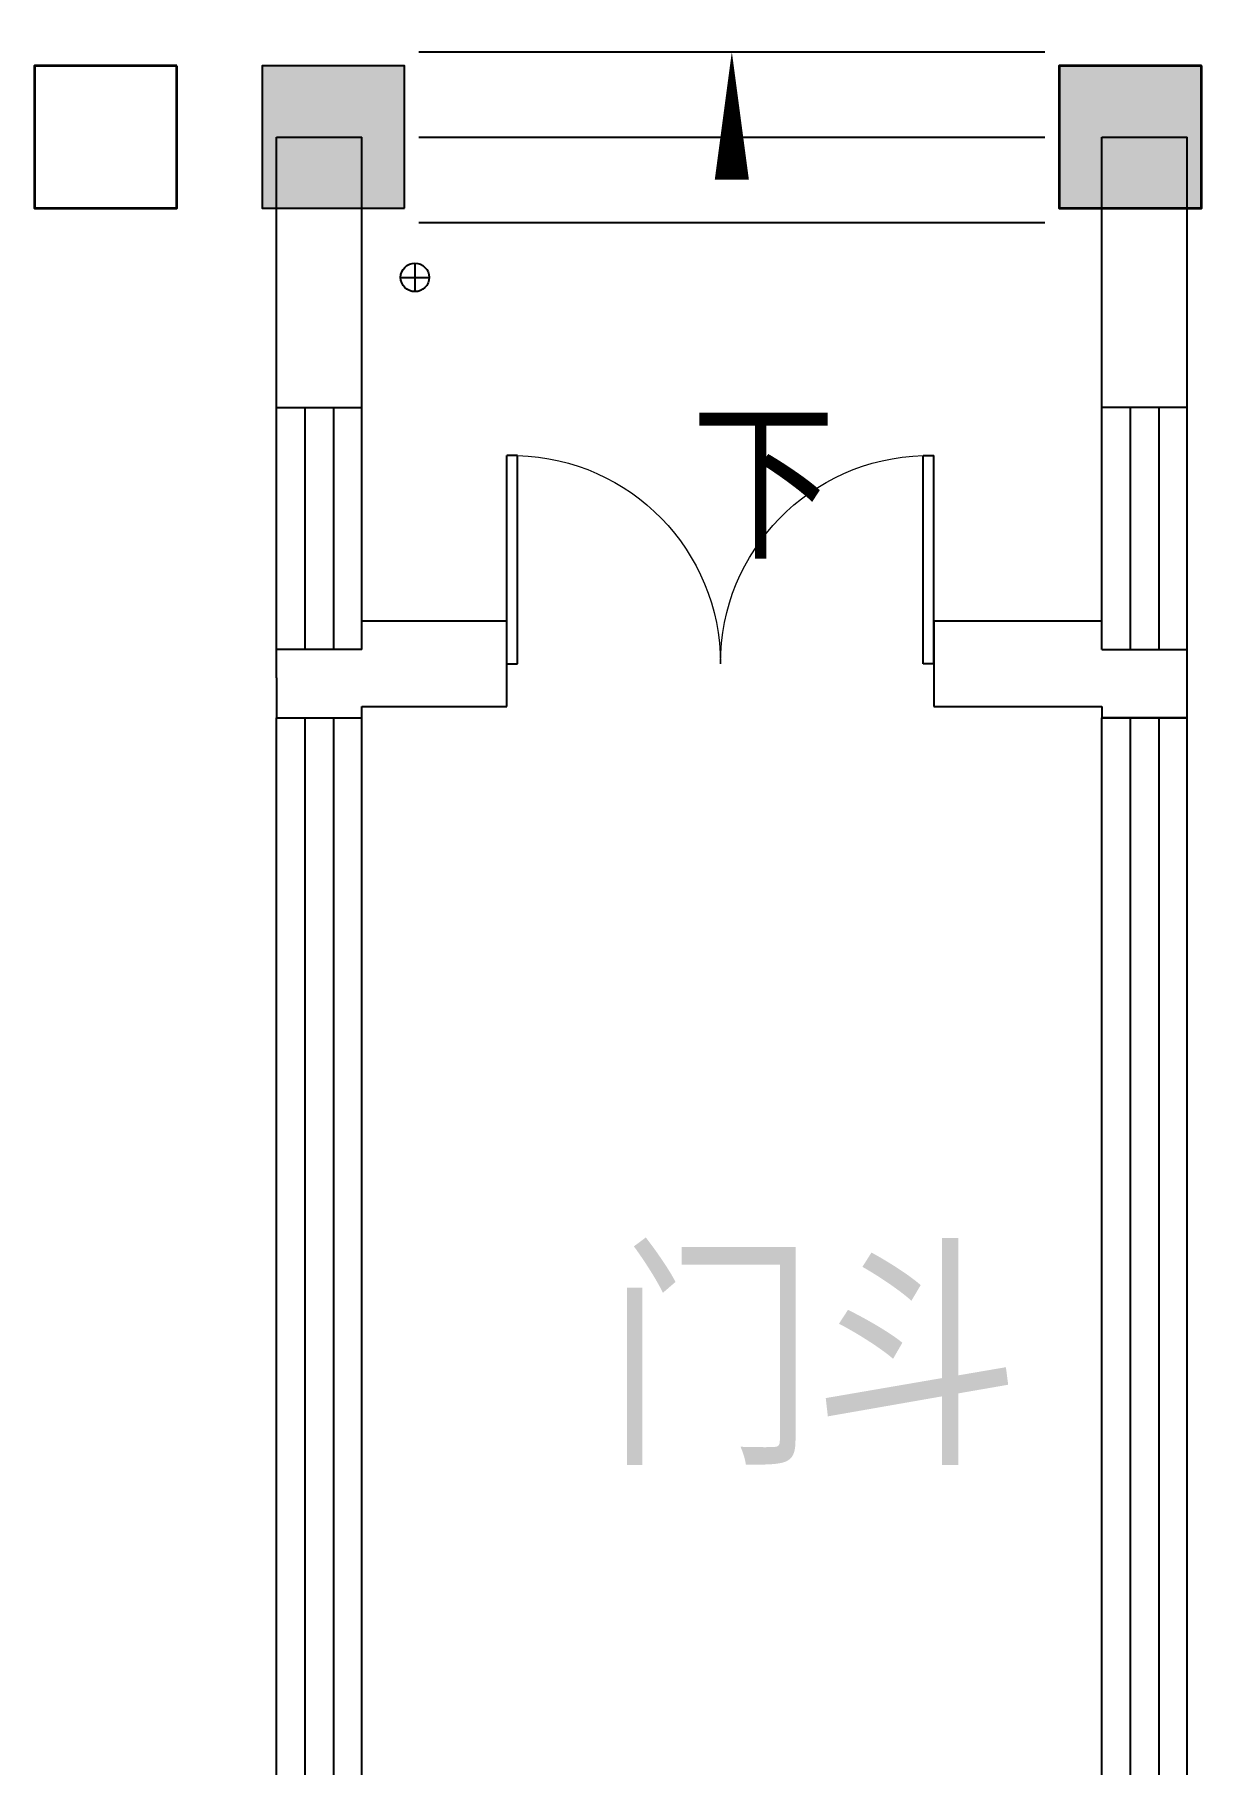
# Model space of a CAD drawing. Extents: x 0 to 302064749, y -59725395 to 1524223.
# Drawn here: x 2064280 to 2068380, y 1473657 to 1479734 of the extents above; entities that cross this region are included whole.
import ezdxf

# ---------------------------------------------------------------- set-up
doc = ezdxf.new("R2010")
doc.units = 0
doc.header["$LTSCALE"] = 1000
for name, color, linetype in [('0-底图', 7, 'Continuous'), ('COLU', 7, 'Continuous'), ('COLU_HATCH', 251, 'Continuous'), ('DIM_SYMB', 3, 'Continuous'), ('PUB_TEXT', 7, 'Continuous'), ('STAIR', 2, 'Continuous'), ('TEXT', 7, 'Continuous'), ('WALL', 2, 'Continuous'), ('WINDOW', 4, 'Continuous'), ('排水', 153, 'Continuous')]:
    doc.layers.add(name, color=color, linetype=linetype)
doc.layers.add('砼柱', color=2, linetype='Continuous', lineweight=35)
doc.styles.add('_TCH_DIM', font='SIMPLEX', dxfattribs={"width": 0.8, "height": 5, "bigfont": 'HZTXT'})
doc.styles.get("Standard").update_dxf_attribs({"font": 'geniso.shx', "bigfont": 'hztxt.shx'})

# ---------------------------------------------------------------- blocks, each defined once
blk = doc.blocks.new('ng')
at = {"layer": '排水'}
for p, q in [((346041.3410677187, 781407.8100623027), (346041.3410677187, 781307.8100623027)), ((345991.3410677187, 781357.8100623027), (346091.3410677187, 781357.8100623027))]:
    blk.add_line(p, q, dxfattribs=at)
blk.add_circle((346041.3410677187, 781357.8100623027), 50, dxfattribs=at)
blk = doc.blocks.new('1111')
at = {"layer": 'COLU_HATCH'}
h = blk.add_hatch(color=256, dxfattribs=at)
h.dxf.hatch_style = 1
h.paths.add_polyline_path([(1103542.014512679, 1088541.050040971), (1103542.014512679, 1089041.050040971), (1103042.014512679, 1089041.050040971), (1103042.014512679, 1088541.050040971)])
h = blk.add_hatch(color=256, dxfattribs=at)
h.dxf.hatch_style = 1
h.paths.add_polyline_path([(1106342.014512679, 1088541.050040971), (1106342.014512679, 1089041.050040971), (1105842.014512679, 1089041.050040971), (1105842.014512679, 1088541.050040971)])
at = {"layer": 'COLU'}
for points in [[(1103542.014512679, 1088541.050040971), (1103542.014512679, 1089041.050040971), (1103042.014512679, 1089041.050040971), (1103042.014512679, 1088541.050040971)], [(1106342.014512679, 1088541.050040971), (1106342.014512679, 1089041.050040971), (1105842.014512679, 1089041.050040971), (1105842.014512679, 1088541.050040971)]]:
    blk.add_lwpolyline(points, close=True, dxfattribs=at)
blk = doc.blocks.new('rtyu')
at = {"layer": '砼柱', "lineweight": 35}
for points in [[(2824858.240208894, 704689.8194152382), (2824358.240208894, 704689.8194152382), (2824358.240208894, 704189.8194152382), (2824858.240208894, 704189.8194152382)], [(2824858.253713355, 704689.8137656173), (2824358.253713355, 704689.8137656173), (2824358.253713355, 704189.8137656173), (2824858.253713355, 704189.8137656173)], [(2828458.240208894, 704689.8194152382), (2827958.240208894, 704689.8194152382), (2827958.240208894, 704189.8194152382), (2828458.240208894, 704189.8194152382)], [(2828458.253713355, 704689.8137656173), (2827958.253713355, 704689.8137656173), (2827958.253713355, 704189.8137656173), (2828458.253713355, 704189.8137656173)]]:
    blk.add_lwpolyline(points, close=True, dxfattribs=at)
blk = doc.blocks.new('A$C6D717843')
at = {"layer": 'TEXT'}
blk.add_blockref('rtyu', (-2821208.240216501, -641939.8145052865), dxfattribs=at)
blk = doc.blocks.new('$DorLib2D$00000002')
for p, q in [((-0.5, 2.842170943040401e-14), (-0.5, 0.4875000000000114)), ((-0.4749999999999943, 0.4875000000000114), (-0.5, 0.4875000000000114)), ((-0.4749999999999943, 2.842170943040401e-14), (-0.4749999999999943, 0.4875000000000114)), ((0.4750000000000085, 2.842170943040401e-14), (0.4750000000000085, 0.4875000000000114)), ((0.4750000000000085, 0.4875000000000114), (0.5, 0.4875000000000114)), ((0.5, 2.842170943040401e-14), (0.5, 0.4875000000000114)), ((-0.5, 2.842170943040401e-14), (-0.4749999999999943, 2.842170943040401e-14)), ((0.5, 2.842170943040401e-14), (0.4750000000000085, 2.842170943040401e-14))]:
    blk.add_line(p, q)
at = {"lineweight": 13}
for centre, start, end in [((-0.4874999999999972, 2.842170943040401e-14), 0, 88.53071641845744), ((0.4875000000000114, 2.842170943040401e-14), 91.46928358154256, 180)]:
    blk.add_arc(centre, 0.4875, start, end, dxfattribs=at)
blk = doc.blocks.new('$WINLIB2D$00000001')
at = {"color": 0}
for points in [[(-0.4999999999999964, 0.5000000000000142), (-0.4999999999999964, -0.4999999999999858)], [(-0.4999999999999964, 0.5000000000000142), (0.5000000000000036, 0.5000000000000142)], [(0.5000000000000036, -0.4999999999999858), (0.5000000000000036, 0.5000000000000142)], [(0.5000000000000036, 0.1666666666666714), (-0.4999999999999964, 0.1666666666666714)], [(0.5000000000000036, -0.1666666666666572), (-0.4999999999999964, -0.1666666666666572)], [(-0.4999999999999964, -0.4999999999999858), (0.5000000000000036, -0.4999999999999858)]]:
    blk.add_lwpolyline(points, dxfattribs=at)
blk = doc.blocks.new('gfhjghj')
at = {"layer": 'DIM_SYMB'}
blk.add_lwpolyline([(1069332.744878694, -349.5099235611851, 0, 0, 0), (1069332.744878694, 750.0667219554889, 0, 120, 0), (1069332.744878694, 300.0667219554889, 0, 0, 0)], format="xyseb", dxfattribs=at)
at = {"layer": 'STAIR'}
for p, q in [((1068232.744876264, 750.0667222102056), (1070432.744876264, 750.0667222102056)), ((1068232.744876264, 450.0667222102056), (1070432.744876264, 450.0667222102056)), ((1068232.744876264, 150.0667222102056), (1070432.744876264, 150.0667222102056))]:
    blk.add_line(p, q, dxfattribs=at)
at = {"layer": 'WALL'}
for p, q in [((1067732.744873685, -1449.933194605284), (1067732.744873674, 450.0667204507627)), ((1067732.744873674, 450.0667204507627), (1068032.744873674, 450.0667204526253)), ((1068032.744873683, -1249.933194630954), (1068032.744873674, 450.0667204526253)), ((1070632.744873688, -1249.933195351739), (1070632.744873674, 450.0667204512283)), ((1070632.744873674, 450.0667204512283), (1070932.744873674, 450.0667204535566)), ((1070932.744873688, -1449.933195378631), (1070932.744873674, 450.0667204535566)), ((1068542.667582009, -1249.93319477234), (1068032.744873683, -1249.933194630954)), ((1068542.667581925, -1549.933194773621), (1068542.667582009, -1249.93319477234)), ((1070632.744873688, -1249.933195351739), (1070042.667582009, -1249.933195188176)), ((1070042.667582009, -1249.933195188176), (1070042.667581925, -1549.933195189456)), ((1067732.744873685, -1449.933194605284), (1067732.744873687, -1589.933215621859)), ((1070932.744873689, -1589.933215617319), (1070932.744873688, -1449.933195378631)), ((1068032.744873686, -1549.933194631303), (1068542.667581925, -1549.933194773621)), ((1068032.744873686, -1589.933215619996), (1068032.744873686, -1549.933194631303)), ((1070042.667581925, -1549.933195189456), (1070632.744873689, -1549.933195352147)), ((1070632.744873689, -1549.933195352147), (1070632.744873689, -1589.933215619531)), ((1067732.744873687, -1589.933215621859), (1068032.744873686, -1589.933215619996)), ((1070632.744873689, -1589.933215619531), (1070932.744873689, -1589.933215617319))]:
    blk.add_line(p, q, dxfattribs=at)
for name, p in [('A$C6D717843', (1063732.744873674, -62049.93328784668)), ('1111', (-35359.27061556745, -1088340.983321694))]:
    blk.add_blockref(name, p)
at = {"layer": 'WINDOW', "zscale": 300}
for name, p, xscale, yscale, rotation in [('$WINLIB2D$00000001', (1067882.744873682, -924.9331947918399), -850, 300, 270), ('$WINLIB2D$00000001', (1070782.744873684, -924.9331947902683), 850, 300, 90), ('$DorLib2D$00000002', (1069292.667581967, -1399.933194981073), -1500, 1500, 359.9999999841155), ('$WINLIB2D$00000001', (1067882.744873698, -3494.933215620636), -3810, 300, 270), ('$WINLIB2D$00000001', (1070782.744873704, -3494.933215619065), 3810, 300, 90)]:
    blk.add_blockref(name, p, dxfattribs=dict(at, xscale=xscale, yscale=yscale, rotation=rotation))
at = {"layer": '排水'}
blk.add_blockref('ng', (722177.7163646463, -781400.7314209164), dxfattribs=at)
at = {"layer": 'PUB_TEXT', "style": '_TCH_DIM'}
blk.add_text('下', height=506.3829787234042, dxfattribs=at).set_placement((1069190.324665928, -1032.009923561185))
at = {"layer": 'PUB_TEXT'}
blk.add_text('门斗', height=723.4042553191489, dxfattribs=at).set_placement((1068896.737817526, -4215.011682572484))

msp = doc.modelspace()

# ---------------------------------------------------------------- block references
at = {"layer": '0-底图'}
msp.add_blockref('gfhjghj', (997396.7682361938, 1478923.68631773), dxfattribs=at)

doc.saveas('drawing.dxf')
